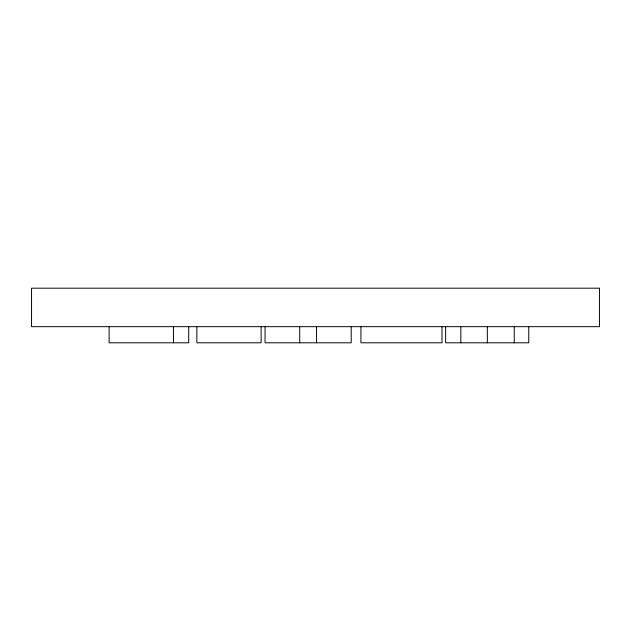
<?xml version="1.0" encoding="UTF-8"?>
<svg xmlns="http://www.w3.org/2000/svg" width="631" height="631" viewBox="0 0 631 631"><rect width="100%" height="100%" fill="white"/><g stroke="black" fill="none" stroke-linecap="round" stroke-linejoin="round"><path stroke-width="0.95" d="M528.754 326.669L528.754 342.807L445.644 342.807L445.644 326.669M514.257 326.669L514.257 342.807M487.337 326.669L487.337 342.807M460.827 326.669L460.827 342.807M441.984 326.669L441.984 342.807L360.94 342.807L360.94 326.669M351.207 326.669L351.207 342.807L265.059 342.807L265.059 326.669M316.557 326.669L316.557 342.807M299.709 326.669L299.709 342.807M261.124 326.669L261.124 342.807L196.856 342.807L196.856 326.669M188.716 326.669L188.716 342.807L109.124 342.807L109.124 326.669M173.454 326.669L173.454 342.807M599.45 288.193L31.55 288.193L31.55 326.669L599.45 326.669L599.45 288.193"/></g></svg>
